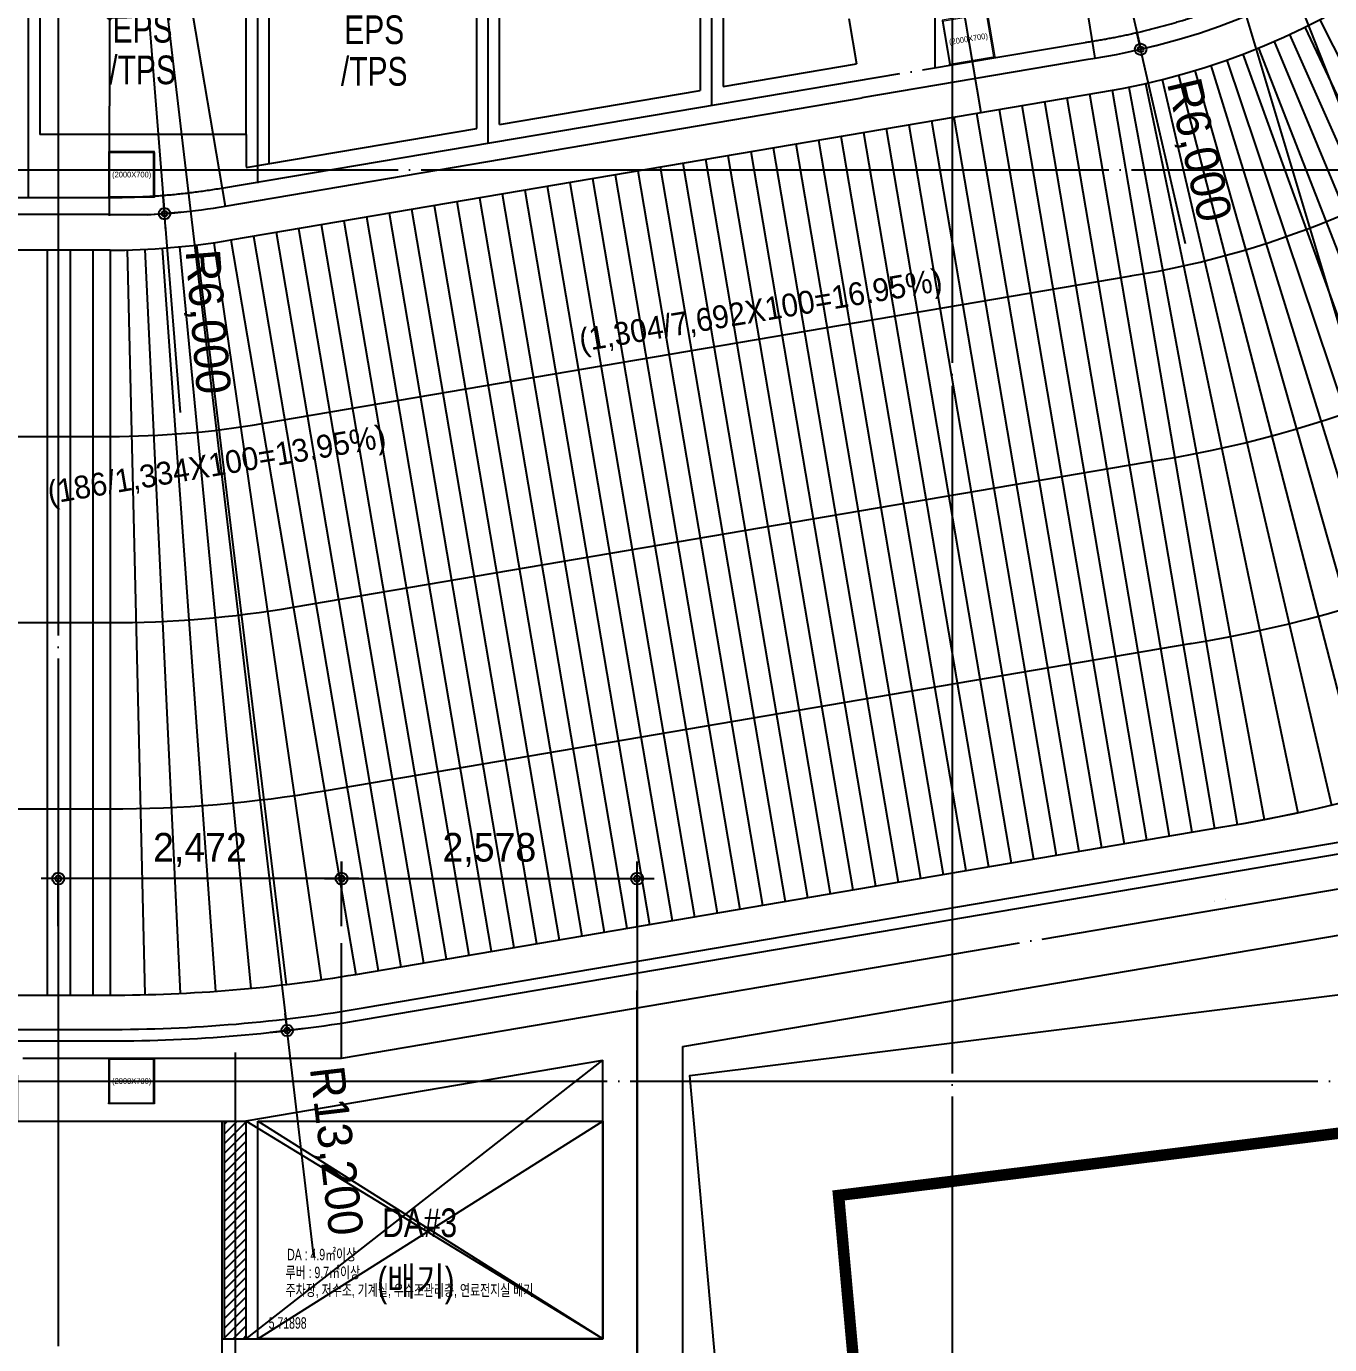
# Model space of a CAD drawing. Header units: millimetres. Extents: x 0 to 1390178, y 0 to 110113.
# Drawn here: x 203593 to 214965, y 14567 to 26070 of the extents above; entities that cross this region are included whole.
import ezdxf
from ezdxf.enums import TextEntityAlignment as Align
from ezdxf.xclip import XClip

# ---------------------------------------------------------------- set-up
doc = ezdxf.new("R2010")
doc.units = ezdxf.units.MM
doc.header["$LTSCALE"] = 100
doc.header["$XCLIPFRAME"] = 0
for name, pattern in [('CEN', [62, 60, -1, 0, -1]), ('X - 평면도$0$CEN', [62, 60, -1, 0, -1]), ('X - 평면도$0$PHANTOM2', [50, 40, -2, 2, -2, 2, -2])]:
    doc.linetypes.add(name, pattern=pattern)
doc.layers.get('DEFPOINTS').update_dxf_attribs({"color": 145})
for name, color, linetype in [('A-CEN', 1, 'CEN'), ('AA-XXXX-DIMS', 7, 'Continuous'), ('AA-XXXX-TEXT', 3, 'Continuous'), ('DIM', 7, 'Continuous'), ('X - 평면도$0$! □-COL', 2, 'Continuous'), ('X - 평면도$0$0-구역계', 1, 'Continuous'), ('X - 평면도$0$4', 4, 'Continuous'), ('X - 평면도$0$A-FIN', 8, 'Continuous'), ('X - 평면도$0$A-OPEN', 9, 'X - 평면도$0$CEN'), ('X - 평면도$0$AA-EL-PCN4', 4, 'Continuous'), ('X - 평면도$0$AA-WAXM-BLOK', 3, 'Continuous'), ('X - 평면도$0$AA-WAXM-CONC', 2, 'Continuous'), ('X - 평면도$0$AA-XXXX-CNTL', 1, 'X - 평면도$0$CEN'), ('X - 평면도$0$AA-XXXX-FINL', 6, 'Continuous'), ('X - 평면도$0$AA-XXXX-PATT', 8, 'Continuous'), ('X - 평면도$0$DIM', 7, 'Continuous'), ('X - 평면도$0$램프 패턴', 9, 'Continuous'), ('X - 평면도$0$연석', 4, 'Continuous')]:
    doc.layers.add(name, color=color, linetype=linetype)
doc.layers.add('X - 평면도$0$DEFPOINT', color=163, linetype='Continuous', plot=False)
doc.styles.add('HAUD01', font='Dotum.ttf')
doc.styles.add('X - 평면도$0$HAUD01', font='Dotum.ttf')
doc.styles.add('X - 평면도$0$STANDARD', font='Dotum.ttf')
doc.styles.add('X - 평면도$0$맑은 고딕', font='malgun.ttf')
doc.dimstyles.new('HAUD-100', dxfattribs={"dimscale": 100, "dimtxt": 3, "dimasz": 1, "dimexe": 0, "dimexo": 3, "dimgap": 1, "dimtad": 1, "dimdec": 0, "dimdsep": 46, "dimlunit": 6, "dimtxsty": 'HAUD01', "dimblk": 'DIMDOT', "dimcen": 2.5, "dimdle": 1.5, "dimclrd": 7, "dimclre": 7, "dimclrt": 3, "dimadec": 0, "dimazin": 0, "dimtfac": 1, "dimtdec": 0, "dimtix": 1, "dimtmove": 2, "dimatfit": 3, "dimfxl": 1, "dimtvp": 1, "dimtolj": 1, "dimtzin": 0, "dimarcsym": 0})
doc.dimstyles.new('HAUD-80', dxfattribs={"dimscale": 100, "dimtxt": 2.5, "dimasz": 0.5, "dimexe": 0, "dimexo": 1.5, "dimgap": 1, "dimtad": 1, "dimdec": 0, "dimdsep": 46, "dimlunit": 6, "dimtxsty": 'HAUD01', "dimblk": 'Z_DOT', "dimcen": 2.5, "dimdle": 1.5, "dimclrd": 7, "dimclre": 7, "dimclrt": 4, "dimadec": 0, "dimazin": 0, "dimtfac": 1, "dimtdec": 0, "dimtix": 1, "dimtmove": 2, "dimatfit": 3, "dimfxl": 1, "dimtvp": 1, "dimtolj": 1, "dimtzin": 0, "dimarcsym": 0})
doc.dimstyles.new('X - 평면도$0$D-50', dxfattribs={"dimscale": 50, "dimtxt": 2, "dimasz": 0.5, "dimexe": 0, "dimexo": 1, "dimgap": 0.5, "dimtad": 1, "dimdec": 0, "dimzin": 0, "dimdsep": 46, "dimlunit": 6, "dimtxsty": 'X - 평면도$0$맑은 고딕', "dimblk": 'X - 평면도$0$Z_DOT', "dimcen": 0, "dimdle": 1.5, "dimclrd": 145, "dimclre": 145, "dimclrt": 145, "dimadec": 0, "dimazin": 0, "dimtfac": 1, "dimtdec": 0, "dimtix": 1, "dimtmove": 2, "dimatfit": 3, "dimldrblk": 'X - 평면도$0$_NONE', "dimfxl": 1, "dimtolj": 1, "dimtzin": 0, "dimlwd": -1, "dimarcsym": 0})

# ---------------------------------------------------------------- blocks, each defined once
blk = doc.blocks.new('DIMDOT')
at = {"layer": 'AA-XXXX-DIMS'}
for p, q in [((0, -1.5), (0, 1.5)), ((-1.5, 0), (1.5, 0))]:
    blk.add_line(p, q, dxfattribs=at)
for radius in [0.5, 0.25]:
    blk.add_circle((0, 0), radius, dxfattribs=at)
blk = doc.blocks.new('*D42')
at = {"color": 7, "lineweight": -2, "transparency": 16777216}
for p, q in [((211972, 31717), (213316, 25870)), ((213706, 24172), (213338, 25772))]:
    blk.add_line(p, q, dxfattribs=at)
at = {"layer": 'DEFPOINTS', "color": 0, "transparency": 16777216}
for p in [(211972, 31717), (213316, 25870)]:
    blk.add_point(p, dxfattribs=at)
at = {"color": 7, "lineweight": -2, "transparency": 16777216, "xscale": 100, "yscale": 100, "zscale": 100, "rotation": 102.9401187747313}
blk.add_blockref('DIMDOT', (213316, 25870), dxfattribs=at)
at = {"color": 3, "transparency": 16777216, "insert": (213805, 24986), "char_height": 300, "attachment_point": 5, "rotation": 282.9401, "style": 'HAUD01'}
blk.add_mtext('\\A1;R6,000', dxfattribs=at)
blk = doc.blocks.new('*D43')
at = {"color": 7, "lineweight": -2, "transparency": 16777216}
for p, q in [((212572, 31717), (217386, 19426)), ((218110, 17578), (217422, 19333))]:
    blk.add_line(p, q, dxfattribs=at)
at = {"layer": 'DEFPOINTS', "color": 0, "transparency": 16777216}
for p in [(212572, 31717), (217386, 19426)]:
    blk.add_point(p, dxfattribs=at)
at = {"color": 7, "lineweight": -2, "transparency": 16777216, "xscale": 100, "yscale": 100, "zscale": 100, "rotation": 111.3873247075525}
blk.add_blockref('DIMDOT', (217386, 19426), dxfattribs=at)
at = {"color": 3, "transparency": 16777216, "insert": (218044, 18511), "char_height": 300, "attachment_point": 5, "rotation": 291.3873, "style": 'HAUD01'}
blk.add_mtext('\\A1;R13,200', dxfattribs=at)
blk = doc.blocks.new('*D44')
at = {"color": 7, "lineweight": -2, "transparency": 16777216}
for p, q in [((204322, 30417), (204799, 24436)), ((204937, 22700), (204807, 24336))]:
    blk.add_line(p, q, dxfattribs=at)
at = {"layer": 'DEFPOINTS', "color": 0, "transparency": 16777216}
for p in [(204322, 30417), (204799, 24436)]:
    blk.add_point(p, dxfattribs=at)
at = {"color": 7, "lineweight": -2, "transparency": 16777216, "xscale": 100, "yscale": 100, "zscale": 100, "rotation": 94.55624825249701}
blk.add_blockref('DIMDOT', (204799, 24436), dxfattribs=at)
at = {"color": 3, "transparency": 16777216, "insert": (205154, 23490), "char_height": 300, "attachment_point": 5, "rotation": 274.5562, "style": 'HAUD01'}
blk.add_mtext('\\A1;R6,000', dxfattribs=at)
blk = doc.blocks.new('*D45')
at = {"color": 7, "lineweight": -2, "transparency": 16777216}
for p, q in [((204322, 30417), (205869, 17308)), ((206101, 15337), (205880, 17209))]:
    blk.add_line(p, q, dxfattribs=at)
at = {"layer": 'DEFPOINTS', "color": 0, "transparency": 16777216}
for p in [(204322, 30417), (205869, 17308)]:
    blk.add_point(p, dxfattribs=at)
at = {"color": 7, "lineweight": -2, "transparency": 16777216, "xscale": 100, "yscale": 100, "zscale": 100, "rotation": 96.7287916508523}
blk.add_blockref('DIMDOT', (205869, 17308), dxfattribs=at)
at = {"color": 3, "transparency": 16777216, "insert": (206274, 16256), "char_height": 300, "attachment_point": 5, "rotation": 276.7288, "style": 'HAUD01'}
blk.add_mtext('\\A1;R13,200', dxfattribs=at)
blk = doc.blocks.new('X - 평면도$0$A$C50BB5DE6')
at = {"layer": 'X - 평면도$0$DEFPOINT'}
for p, q in [((3010, 2480), (0, 4380)), ((0, 2480), (3010, 4380)), ((0, 0), (3010, 2280)), ((3010, 0), (0, 2280))]:
    blk.add_line(p, q, dxfattribs=at)
for points in [[(0, 4380), (3010, 4380), (3010, 2480), (0, 2480)], [(0, 2280), (3010, 2280), (3010, 0), (0, 0)]]:
    blk.add_lwpolyline(points, close=True, dxfattribs=at)
at = {"layer": 'X - 평면도$0$DEFPOINT', "style": 'X - 평면도$0$HAUD01', "width": 0.7}
for s, p in [('DA : 4.9㎡이상', (257, 3216)), ('루버 : 9.7㎡이상', (243, 3060)), ('주차장, 저수조, 기계실, 우수조관리층, 연료전지실 배기', (243, 2905)), (' 5.71898', (70, 2619)), ('DA : 1.78㎡이상', (151, 1047)), ('루버 : 3.6㎡이상', (139, 885)), ('저수조, 기계실, 정화조관리층, 우수조관리층, 연료전지실 급기', (139, 730)), (' 6.86283', (45, 104))]:
    blk.add_text(s, height=100, dxfattribs=at).set_placement(p, align=Align.MIDDLE_LEFT)
blk = doc.blocks.new('X - 평면도$0$A$C149C4BE0')
at = {"layer": 'X - 평면도$0$DEFPOINT'}
blk.add_arc((13209, 14117), 13350, 275.9589, 275.9596, dxfattribs=at)
at = {"layer": 'X - 평면도$0$램프 패턴'}
for p, q in [((15286, 8445), (18061, 2566)), ((15418, 8511), (18330, 2700)), ((15018, 8321), (17513, 2318)), ((15153, 8381), (17789, 2439)), ((14745, 8210), (16955, 2097)), ((14882, 8264), (17236, 2204)), ((14325, 8067), (16099, 1813)), ((14466, 8111), (16387, 1901)), ((14606, 8159), (16672, 1996)), ((13896, 7954), (15225, 1591)), ((14040, 7989), (15518, 1658)), ((14183, 8026), (15809, 1733)), ((13211, 7829), (14300, 1421)), ((13408, 7863), (14497, 1455)), ((13605, 7896), (14695, 1488)), ((13751, 7923), (14930, 1531)), ((12620, 7729), (13709, 1320)), ((12817, 7762), (13906, 1354)), ((13014, 7796), (14103, 1387)), ((11831, 7594), (12920, 1186)), ((12028, 7628), (13117, 1220)), ((12225, 7662), (13314, 1253)), ((12422, 7695), (13512, 1287)), ((11239, 7494), (12329, 1086)), ((11436, 7527), (12526, 1119)), ((11634, 7561), (12723, 1153)), ((10648, 7393), (11737, 985)), ((10845, 7427), (11934, 1019)), ((11042, 7460), (12131, 1052)), ((9859, 7259), (10948, 851)), ((10056, 7293), (11145, 885)), ((10253, 7326), (11343, 918)), ((10451, 7360), (11540, 952)), ((9268, 7159), (10357, 751)), ((9465, 7192), (10554, 784)), ((9662, 7226), (10751, 818)), ((8479, 7025), (9568, 617)), ((8676, 7058), (9765, 650)), ((8873, 7092), (9962, 684)), ((9070, 7125), (10160, 717)), ((7887, 6924), (8977, 516)), ((8085, 6958), (9174, 550)), ((8282, 6991), (9371, 583)), ((7099, 6790), (8188, 382)), ((7296, 6824), (8385, 416)), ((7493, 6857), (8582, 449)), ((7690, 6891), (8779, 483)), ((6507, 6690), (7596, 282)), ((6704, 6723), (7794, 315)), ((6902, 6757), (7991, 349)), ((5768, 6565), (6702, 133)), ((5916, 6589), (7005, 181)), ((6113, 6623), (7202, 215)), ((6310, 6656), (7399, 248)), ((4312, 6500), (4312, 0)), ((4512, 6500), (4512, 0)), ((4712, 6500), (4712, 0)), ((4862, 6500), (4862, 0)), ((5012, 6502), (5166, 4)), ((5164, 6507), (5474, 15)), ((5315, 6516), (5782, 33)), ((5466, 6529), (6090, 59)), ((5617, 6545), (6397, 92))]:
    blk.add_line(p, q, dxfattribs=at)
blk = doc.blocks.new('X - 평면도$0$A$C1B7F7459')
at = {"layer": 'X - 평면도$0$DEFPOINT'}
for p, q in [((5916, 6589), (13507, 7879)), ((4862, 6500), (0, 6500)), ((7005, 181), (14571, 1467)), ((0, 0), (4862, 0))]:
    blk.add_line(p, q, dxfattribs=at)
for centre, radius, start, end in [((12510, 14100), 6300, 279.1017, 332.8297), ((12510, 14100), 12800, 279.2643, 335.6807), ((4860, 12800), 6300, 269.977, 279.6465), ((13110, 14100), 13350, 275.9589, 275.9596), ((4860, 12800), 12800, 269.977, 279.6465)]:
    blk.add_arc(centre, radius, start, end, dxfattribs=at)
blk.add_blockref('X - 평면도$0$A$C149C4BE0', (0, 0))
blk = doc.blocks.new('X - 평면도$0$A$C131C07CB')
at = {"layer": 'X - 평면도$0$0-구역계', "color": 1, "linetype": 'X - 평면도$0$PHANTOM2', "const_width": 100, "flags": 128}
blk.add_lwpolyline([(50108, 50546), (32940, 50631), (27658, 50496), (20509, 50187), (2300, 48329), (1988, 39918), (1940, 31390), (1399, 24265), (272, 6596), (50, 108), (11256, 50), (11486, 6795), (29909, 7122), (29397, 12805), (50106, 15382)], close=True, dxfattribs=at)
at = {"layer": 'X - 평면도$0$DEFPOINT'}
for points in [[(50108, 50546), (32940, 50631), (27658, 50496), (20509, 50187), (2300, 48329), (1988, 39918), (1940, 31390), (1399, 24265), (272, 6596), (50, 108), (11256, 50), (11486, 6795), (29909, 7122), (29397, 12805), (50106, 15382)], [(48908, 49352), (32952, 49431), (27700, 49296), (20596, 48990), (3461, 47241), (3188, 39892), (3140, 31341), (2596, 24182), (1470, 6537), (1291, 1301), (10096, 1256), (10325, 7974), (28598, 8299), (28098, 13852), (48906, 16442)]]:
    blk.add_lwpolyline(points, close=True, dxfattribs=at)
blk = doc.blocks.new('X - 평면도$0$Z_DOT')
at = {"layer": 'X - 평면도$0$DIM', "color": 0}
for p, q in [((-1, 0), (1, 0)), ((0, -1), (0, 1))]:
    blk.add_line(p, q, dxfattribs=at)
for radius in [0.5, 0.25]:
    blk.add_circle((0, 0), radius, dxfattribs=at)
blk = doc.blocks.new('*D1028')
at = {"layer": 'DEFPOINTS', "color": 0, "transparency": 16777216}
for p in [(307572, 45173), (307572, 45173), (307810, 40909), (308577, 39258), (307570, 39173)]:
    blk.add_point(p, dxfattribs=at)
at = {"layer": 'X - 평면도$0$DIM', "color": 145, "transparency": 16777216}
blk.add_arc((307572, 45173), 4271, 270.3124, 279.3111, dxfattribs=at)
at = {"layer": 'X - 평면도$0$DIM', "color": 145, "transparency": 16777216, "xscale": 25, "yscale": 25, "zscale": 25}
for p, rotation in [((308288, 40963), 9.478808417644968), ((307570, 40902), 180.144701855561)]:
    blk.add_blockref('X - 평면도$0$Z_DOT', p, dxfattribs=dict(at, rotation=rotation))
at = {"layer": 'X - 평면도$0$DIM', "color": 145, "transparency": 16777216, "insert": (307924, 40994), "char_height": 100, "attachment_point": 5, "rotation": 4.8118, "style": 'X - 평면도$0$맑은 고딕'}
blk.add_mtext('\\A1;10°', dxfattribs=at)
blk = doc.blocks.new('X - 평면도$0$_NONE')
at = {"color": 0, "linetype": 'ByBlock'}
blk.add_circle((0, 0), 0.25, dxfattribs=at)
blk = doc.blocks.new('*D1029')
at = {"layer": 'DEFPOINTS', "color": 0, "transparency": 16777216}
for p in [(315222, 46473), (315222, 46473), (320690, 44004), (317207, 42733), (316170, 40549)]:
    blk.add_point(p, dxfattribs=at)
at = {"layer": 'X - 평면도$0$DIM', "color": 145, "transparency": 16777216}
blk.add_arc((315222, 46473), 4234, 279.4265, 335.3573, dxfattribs=at)
at = {"layer": 'X - 평면도$0$DIM', "color": 145, "transparency": 16777216, "xscale": 25, "yscale": 25, "zscale": 25}
for p, rotation in [((319081, 44730), 65.52649500008822), ((315891, 42292), 189.25738780236)]:
    blk.add_blockref('X - 평면도$0$Z_DOT', p, dxfattribs=dict(at, rotation=rotation))
at = {"layer": 'X - 평면도$0$DIM', "color": 145, "transparency": 16777216, "insert": (317747, 43169), "char_height": 100, "attachment_point": 5, "rotation": 37.3919, "style": 'X - 평면도$0$맑은 고딕'}
blk.add_mtext('\\A1;57°', dxfattribs=at)
blk = doc.blocks.new('X - 평면도$0$ㅁ-400X400X9X9')
at = {"layer": 'X - 평면도$0$! □-COL', "lineweight": 9, "flags": 128}
for points in [[(143814, 359875), (144214, 359875), (144214, 359884), (143814, 359884)], [(143814, 359493), (143823, 359493), (143823, 359875), (143814, 359875)], [(144214, 359493), (144205, 359493), (144205, 359875), (144214, 359875)], [(143814, 359493), (144214, 359493), (144214, 359484), (143814, 359484)]]:
    blk.add_lwpolyline(points, close=True, dxfattribs=at)
blk = doc.blocks.new('X - 평면도$0$A$C69CA1AF6')
at = {"rotation": 9.582629357068267}
blk.add_blockref('X - 평면도$0$ㅁ-400X400X9X9', (-101704, -371124), dxfattribs=at)
for p in [(-170892, -353353), (-170892, -361263)]:
    blk.add_blockref('X - 평면도$0$ㅁ-400X400X9X9', p)
blk = doc.blocks.new('X - 평면도$0$A$C5aa37261')
at = {"layer": 'X - 평면도$0$AA-WAXM-CONC'}
for p, q in [((-27677, 6681), (-27677, 8781)), ((-25877, 6681), (-25877, 8781)), ((-25677, 6425), (-25677, 8781)), ((-23867, 6733), (-23867, 8781)), ((-23667, 6767), (-23667, 8781)), ((-21917, 8781), (-21917, 7065)), ((-21717, 8781), (-21717, 7099)), ((-21717, 7099), (-20553, 7297)), ((-18532, 7337), (-18470, 7347)), ((-23667, 6767), (-21917, 7065)), ((-26062, 6056), (-20503, 7001)), ((-25877, 6391), (-23867, 6733)), ((-27070, 5981), (-31027, 5981)), ((-27070, 5981), (-26889, 5981)), ((-22067, -1279), (-1167, 2274)), ((-24855, -1042), (-15017, 630)), ((-30807, -1229), (-27067, -1229)), ((-22067, -7109), (-22067, -1279)), ((-25877, -1926), (-22767, -1398)), ((-22767, -3829), (-22767, -1398)), ((-26087, -3829), (-22867, -3829)), ((-26087, -4029), (-26087, -3829)), ((-22867, -3829), (-22767, -3829))]:
    blk.add_line(p, q, dxfattribs=at)
for centre, radius, start, end in [((-19414, 13268), 5996, 279.0618, 335.6903), ((-26887, 10565), 4584, 269.9728, 280.3674), ((-27067, 11971), 13200, 270, 279.6465)]:
    blk.add_arc(centre, radius, start, end, dxfattribs=at)
at = {"layer": 'X - 평면도$0$AA-XXXX-CNTL'}
for p, q in [((-27777, 6131), (-27777, 8666)), ((-25777, 6256), (-25777, 8666)), ((-23767, 6605), (-23767, 8666)), ((-21817, 8666), (-21817, 6934)), ((-19867, 7263), (-19867, 8666))]:
    blk.add_line(p, q, dxfattribs=at)
blk = doc.blocks.new('X - 평면도$0$B4~1F_COL')
at = {"layer": 'X - 평면도$0$AA-WAXM-CONC'}
for p, q in [((-63981, -48204), (-63914, -48600)), ((-63864, -48894), (-61892, -48561)), ((-69238, -49217), (-71038, -49217)), ((-69238, -49217), (-69238, -49497))]:
    blk.add_line(p, q, dxfattribs=at)
blk.add_lwpolyline([(-71238, -57427), (-71238, -57827), (-69238, -57827), (-69238, -57824)], dxfattribs=at)
at = {"layer": 'X - 평면도$0$DEFPOINT', "style": 'X - 평면도$0$STANDARD'}
blk.add_text('(2000X700)', height=50, rotation=9.52, dxfattribs=at).set_placement((-62937, -48383), align=Align.MIDDLE_CENTER)
for p in [(-70238, -49567), (-70238, -57477)]:
    blk.add_text('(2000X700)', height=50, dxfattribs=at).set_placement(p, align=Align.MIDDLE_CENTER)
blk = doc.blocks.new('Z_DOT')
at = {"layer": 'DIM', "color": 0}
for p, q in [((0, -3), (0, 3)), ((-3, 0), (3, 0))]:
    blk.add_line(p, q, dxfattribs=at)
for radius in [1.05, 0.525]:
    blk.add_circle((0, 0), radius, dxfattribs=at)
blk = doc.blocks.new('*D659')
at = {"layer": 'DEFPOINTS', "color": 0, "transparency": 16777216}
for p in [(208922, 18634), (206344, 18069), (208922, 18069)]:
    blk.add_point(p, dxfattribs=at)
at = {"layer": 'DIM', "color": 7, "lineweight": -2, "transparency": 16777216}
for p, q in [((206344, 18219), (206344, 18634)), ((206394, 18634), (208872, 18634)), ((208922, 18219), (208922, 18634))]:
    blk.add_line(p, q, dxfattribs=at)
at = {"layer": 'DIM', "color": 7, "lineweight": -2, "transparency": 16777216, "xscale": 50, "yscale": 50, "zscale": 50, "rotation": 180}
blk.add_blockref('Z_DOT', (206344, 18634), dxfattribs=at)
at = {"layer": 'DIM', "color": 7, "lineweight": -2, "transparency": 16777216, "xscale": 50, "yscale": 50, "zscale": 50}
blk.add_blockref('Z_DOT', (208922, 18634), dxfattribs=at)
at = {"layer": 'DIM', "color": 4, "transparency": 16777216, "insert": (207633, 18884), "char_height": 250, "attachment_point": 5, "style": 'HAUD01'}
blk.add_mtext('\\A1;2,578', dxfattribs=at)
blk = doc.blocks.new('*D660')
at = {"layer": 'DEFPOINTS', "color": 0, "transparency": 16777216}
for p in [(203872, 18634), (203872, 18069), (206344, 18069)]:
    blk.add_point(p, dxfattribs=at)
at = {"layer": 'DIM', "color": 7, "lineweight": -2, "transparency": 16777216}
for p, q in [((203872, 18219), (203872, 18634)), ((206294, 18634), (203922, 18634)), ((206344, 18219), (206344, 18634))]:
    blk.add_line(p, q, dxfattribs=at)
at = {"layer": 'DIM', "color": 7, "lineweight": -2, "transparency": 16777216, "xscale": 50, "yscale": 50, "zscale": 50, "rotation": 180}
blk.add_blockref('Z_DOT', (203872, 18634), dxfattribs=at)
at = {"layer": 'DIM', "color": 7, "lineweight": -2, "transparency": 16777216, "xscale": 50, "yscale": 50, "zscale": 50}
blk.add_blockref('Z_DOT', (206344, 18634), dxfattribs=at)
at = {"layer": 'DIM', "color": 4, "transparency": 16777216, "insert": (205108, 18884), "char_height": 250, "attachment_point": 5, "style": 'HAUD01'}
blk.add_mtext('\\A1;2,472', dxfattribs=at)
blk = doc.blocks.new('X - 평면도', base_point=(-475.4, -286.7))
at = {"layer": 'X - 평면도$0$AA-XXXX-PATT'}
h = blk.add_hatch(dxfattribs=at)
h.set_pattern_fill('_USER', color=256, scale=60, angle=45, style=0, pattern_type=0)
h.set_pattern_definition([(45, (252000, -300.005), (-42.426407, 42.426407), [])])
h.paths.add_polyline_path([(308762, 31273.1), (308572, 31273.1), (308572, 29373.1), (308762, 29373.1)])
h.paths.add_polyline_path([(308572, 27993.1), (308762, 27993.1), (308762, 29173.1), (308572, 29173.1)])
at = {"layer": 'X - 평면도$0$4'}
blk.add_line((307574.4, 38873.1), (301702, 38873.1), dxfattribs=at)
at = {"layer": 'X - 평면도$0$A-FIN'}
blk.add_line((308552, 29373.1), (308552, 31273.1), dxfattribs=at)
at = {"layer": 'X - 평면도$0$A-OPEN'}
for p, q in [((308762, 29373.1), (311872, 31804.6)), ((311872, 29373.1), (308762, 31273.1))]:
    blk.add_line(p, q, dxfattribs=at)
at = {"layer": 'X - 평면도$0$AA-EL-PCN4'}
for p, q in [((308900, 37360.2), (316483.7, 38649.2)), ((302712, 37248.1), (307572, 37248.1)), ((309172.3, 35758.1), (316749.5, 37046.1)), ((302712, 35623.1), (307574.4, 35623.1)), ((309444.6, 34156.1), (317015.9, 35443)), ((302712, 33998.1), (307574.4, 33998.1))]:
    blk.add_line(p, q, dxfattribs=at)
for centre, radius, start, end in [((315222, 46473.1), 7925, 279.10169, 335.68069), ((315222, 46473.1), 9550, 279.10169, 335.68069), ((315222, 46473.1), 11175, 279.10169, 335.68069), ((307572, 45173.1), 7925, 270, 279.64651), ((307572, 45173.1), 9550, 269.977, 279.64651), ((307572, 45173.1), 11175, 269.977, 279.64651)]:
    blk.add_arc(centre, radius, start, end, dxfattribs=at)
at = {"layer": 'X - 평면도$0$AA-WAXM-BLOK'}
for p, q in [((308572, 29373.1), (308572, 31273.1)), ((308762, 29373.1), (308762, 31273.1))]:
    blk.add_line(p, q, dxfattribs=at)
at = {"layer": 'X - 평면도$0$AA-XXXX-CNTL'}
for p, q in [((314922, 68689.6), (314922, 19243.1)), ((307122, 41509.5), (307122, 19243.1)), ((314959, 41335.8), (315171.9, 40074.5)), ((308548.2, 39414.7), (316082.7, 40686.8)), ((279286.2, 39573.1), (340213.6, 39573.1)), ((301612, 39333.1), (307574.4, 39333.1)), ((312172, 33388.7), (312172, 19243.1)), ((312172, 26493.1), (312172, 32413.5)), ((308667, 26393.1), (308667, 31873.1)), ((299712, 31623.1), (340213.6, 31623.1))]:
    blk.add_line(p, q, dxfattribs=at)
blk.add_lwpolyline([(300612, 31823.1), (309593.6, 31823.1), (333072, 35813.8)], dxfattribs=at)
for centre, radius, start, end in [((315222, 46473.1), 5850, 278.48894, 335.68069), ((307572, 45183.1), 5850, 270, 279.58263), ((315822, 46473.1), 13350, 275.95885, 275.95962)]:
    blk.add_arc(centre, radius, start, end, dxfattribs=at)
at = {"layer": 'X - 평면도$0$AA-XXXX-FINL'}
for p, q in [((309800.4, 32264), (319599.5, 33929.6)), ((303732, 32073.1), (307538.2, 32073.1))]:
    blk.add_line(p, q, dxfattribs=at)
blk.add_arc((307538.2, 45573.1), 13500, 270, 279.64651, dxfattribs=at)
at = {"layer": 'X - 평면도$0$DEFPOINT'}
for p, q in [((316169.7, 40548.4), (315222, 46473.1)), ((316169.7, 40548.4), (315222, 46473.1)), ((315822, 46473.1), (319609.4, 33828.1)), ((307569.6, 39173.1), (307572, 45173.1)), ((307572, 45173.1), (308577.4, 39257.9))]:
    blk.add_line(p, q, dxfattribs=at)
at = {"layer": 'X - 평면도$0$연석'}
for p, q in [((308627.7, 38962.2), (316218.6, 40252.4)), ((309716.9, 32554.1), (317282.6, 33840.1)), ((301702, 32373.1), (307574.4, 32373.1))]:
    blk.add_line(p, q, dxfattribs=at)
for centre, radius, start, end in [((315222, 46473.1), 6300, 279.10169, 332.82967), ((315222, 46473.1), 12800, 279.26428, 339.07837), ((307572, 45173.1), 6300, 269.977, 279.64651), ((307572, 45173.1), 12800, 269.977, 279.64651)]:
    blk.add_arc(centre, radius, start, end, dxfattribs=at)
for name, p in [('X - 평면도$0$A$C5aa37261', (334639.2, 33202.2)), ('X - 평면도$0$B4~1F_COL', (378000, 89100)), ('X - 평면도$0$A$C69CA1AF6', (334639.2, 33202.2)), ('X - 평면도$0$A$C1B7F7459', (302712, 32373.1)), ('X - 평면도$0$A$C50BB5DE6', (308862, 26893.1))]:
    blk.add_blockref(name, p)
at = {"layer": 'DEFPOINTS'}
blk.add_blockref('X - 평면도$0$A$C131C07CB', (284532.9, 17819.8), dxfattribs=at)
at = {"layer": 'X - 평면도$0$DEFPOINT', "style": 'X - 평면도$0$HAUD01'}
for s, p in [('(1,304/7,692X100=16.95%%%)', (313249, 38351.6)), ('(186/1,334X100=13.95%%%)', (308503.2, 37004.5))]:
    blk.add_text(s, height=200, rotation=9.58, dxfattribs=at).set_placement(p, align=Align.MIDDLE_CENTER)
at = {"layer": 'X - 평면도$0$DIM'}
for base, line1, line2, picture, middle in [((317206.9, 42733.3), ((316169.6, 40549.4), (315222, 46473.1)), ((320690.2, 44003.6), (315222, 46473.1)), '*D1029', (317747.1, 43169.5)), ((307810.4, 40909.1), ((307572, 45173.1), (308577.4, 39257.9)), ((307569.6, 39173.1), (307572, 45173.1)), '*D1028', (307923.8, 40994.2))]:
    dim = blk.add_angular_dim_2l(base=base, line1=line1, line2=line2, dimstyle='X - 평면도$0$D-50', dxfattribs=at)
    dim.commit()
    dim.dimension.update_dxf_attribs({"geometry": picture, "text_midpoint": middle})

msp = doc.modelspace()

# ---------------------------------------------------------------- block references
ref = msp.add_blockref('X - 평면도', (-103725.3, -15042.6))
XClip(ref).set_block_clipping_path([(271249.9173510048, 14755.918494578), (355249.9173510048, 74155.918494578)])

# ---------------------------------------------------------------- next in the draw order: linework, layer by layer
at = {"layer": 'A-CEN'}
msp.add_line((206343.7, 17067.2), (206343.7, 18069.4), dxfattribs=at)

# ---------------------------------------------------------------- next in the draw order: texts
at = {"layer": 'AA-XXXX-TEXT', "style": 'HAUD01', "width": 0.8}
for s, p in [('EPS', (204607.1, 26053.7)), ('EPS', (206628.3, 26040.8)), ('/TPS', (204607.1, 25690.7)), ('/TPS', (206628.3, 25677.8)), ('DA#3', (207024.6, 15630.5)), ('(배기)', (206992.6, 15119.3))]:
    msp.add_text(s, height=250, dxfattribs=at).set_placement(p, align=Align.MIDDLE_CENTER)

# ---------------------------------------------------------------- next in the draw order: dimensions: what is measured, and where the dimension line sits
for center, mpoint, picture, middle in [((211972.1, 31717.2), (213315.7, 25869.6), '*D42', (213805.1, 24985.7)), ((212572.1, 31717.2), (217385.7, 19426.2), '*D43', (218044, 18510.7)), ((204322.1, 30417.2), (204798.7, 24436.2), '*D44', (205154, 23490.4)), ((204322.1, 30417.2), (205868.7, 17308.1), '*D45', (206273.9, 16255.8))]:
    dim = msp.add_radius_dim(center=center, mpoint=mpoint, dimstyle='HAUD-100')
    dim.commit()
    dim.dimension.update_dxf_attribs({"geometry": picture, "text_midpoint": middle})
at = {"layer": 'DIM'}
dim = msp.add_linear_dim(base=(203872.1, 18634.3), p1=(206343.7, 18069.4), p2=(203872.1, 18069.4), angle=180, dimstyle='HAUD-80', override={"dimscale": 100}, dxfattribs=at)
dim.commit()
dim.dimension.update_dxf_attribs({"geometry": '*D660', "text_midpoint": (205107.9, 18883.6)})
dim = msp.add_linear_dim(base=(208922.1, 18634.3), p1=(206343.7, 18069.4), p2=(208922.1, 18069.4), dimstyle='HAUD-80', override={"dimscale": 100}, dxfattribs=at)
dim.commit()
dim.dimension.update_dxf_attribs({"geometry": '*D659', "text_midpoint": (207632.9, 18883.6)})

doc.saveas('drawing.dxf')
